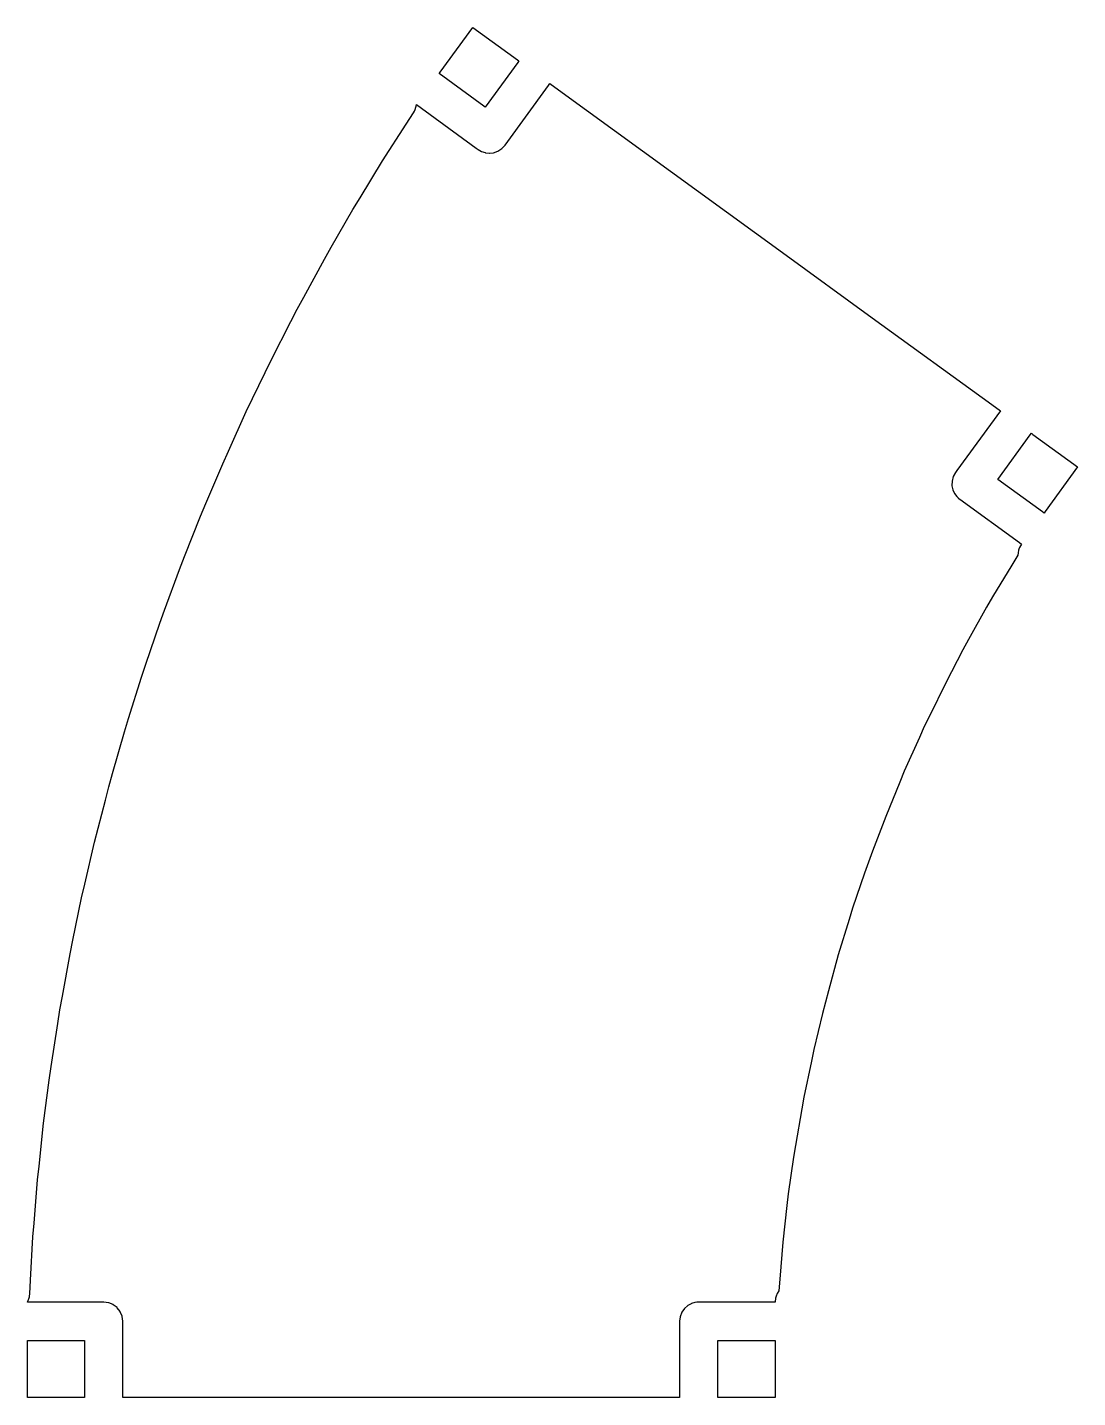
# Model space of a CAD drawing. Header units: millimetres. Extents: x 0 to 274, y 0 to 357.
import ezdxf

# ---------------------------------------------------------------- set-up
doc = ezdxf.new("R2010")
doc.units = ezdxf.units.MM
doc.layers.add('Mesh_cs001', color=7, linetype='CONTINUOUS')

msp = doc.modelspace()

# ---------------------------------------------------------------- linework, layer by layer
at = {"layer": 'Mesh_cs001'}
for p, q in [((107.655, 345.731, 9.1), (116.121, 357.383, 9.1)), ((116.121, 357.383, 9.1), (127.773, 348.917, 9.1)), ((127.883, 348.223, 9.1), (119.417, 336.571, 9.1)), ((127.773, 348.917, 9.1), (128.175, 348.625, 9.1)), ((128.175, 348.625, 9.1), (127.883, 348.223, 9.1)), ((107.363, 345.329, 9.1), (107.655, 345.731, 9.1)), ((119.02, 336.859, 9.1), (107.363, 345.329, 9.1)), ((124.568, 326.648, 9.1), (135.875, 342.211, 9.1)), ((135.875, 342.211, 9.1), (136.265, 342.747, 9.1)), ((136.265, 342.747, 9.1), (138.494, 341.128, 9.1)), ((138.494, 341.128, 9.1), (196.912, 298.685, 9.1)), ((100.912, 335.514, 9.1), (101.154, 336, 9.1)), ((101.154, 336, 9.1), (101.467, 337.165, 9.1)), ((101.467, 337.165, 9.1), (101.485, 337.239, 9.1)), ((101.485, 337.239, 9.1), (117.062, 325.922, 9.1)), ((119.417, 336.571, 9.1), (119.02, 336.859, 9.1)), ((98.751, 332.102, 9.1), (100.699, 335.132, 9.1)), ((100.699, 335.132, 9.1), (100.912, 335.514, 9.1)), ((92.6378, 322.597, 9.1), (98.751, 332.102, 9.1)), ((117.062, 325.922, 9.1), (117.584, 325.542, 9.1)), ((117.584, 325.542, 9.1), (117.982, 325.281, 9.1)), ((117.982, 325.281, 9.1), (118.02, 325.261, 9.1)), ((118.02, 325.261, 9.1), (118.457, 325.034, 9.1)), ((122.712, 325.095, 9.1), (123.75, 325.767, 9.1)), ((123.75, 325.767, 9.1), (123.768, 325.783, 9.1)), ((123.768, 325.783, 9.1), (124.553, 326.629, 9.1)), ((124.553, 326.629, 9.1), (124.568, 326.648, 9.1)), ((86.7593, 312.945, 9.1), (92.6378, 322.597, 9.1)), ((118.457, 325.034, 9.1), (119.393, 324.718, 9.1)), ((119.393, 324.718, 9.1), (119.435, 324.708, 9.1)), ((119.435, 324.708, 9.1), (120.456, 324.588, 9.1)), ((120.456, 324.588, 9.1), (120.499, 324.589, 9.1)), ((120.499, 324.589, 9.1), (121.54, 324.692, 9.1)), ((121.54, 324.692, 9.1), (121.581, 324.703, 9.1)), ((121.581, 324.703, 9.1), (122.675, 325.074, 9.1)), ((122.675, 325.074, 9.1), (122.712, 325.095, 9.1)), ((84.886, 309.869, 9.1), (86.7593, 312.945, 9.1)), ((79.2459, 300.075, 9.1), (84.886, 309.869, 9.1)), ((72.0501, 287.025, 9.1), (77.4485, 296.954, 9.1)), ((77.4485, 296.954, 9.1), (79.2459, 300.075, 9.1)), ((196.912, 298.685, 9.1), (220.337, 281.666, 9.1)), ((70.3298, 283.861, 9.1), (72.0501, 287.025, 9.1)), ((68.6875, 280.656, 9.1), (70.3298, 283.861, 9.1)), ((63.5341, 270.597, 9.1), (68.6875, 280.656, 9.1)), ((220.337, 281.666, 9.1), (251.506, 259.02, 9.1)), ((61.9708, 267.353, 9.1), (63.5341, 270.597, 9.1)), ((57.0655, 257.171, 9.1), (61.9708, 267.353, 9.1)), ((253.735, 257.401, 9.1), (242.428, 241.838, 9.1)), ((251.506, 259.02, 9.1), (253.735, 257.401, 9.1)), ((52.4112, 246.873, 9.1), (57.0655, 257.171, 9.1)), ((253.067, 239.469, 9.1), (261.533, 251.121, 9.1)), ((261.533, 251.121, 9.1), (261.825, 251.523, 9.1)), ((261.825, 251.523, 9.1), (262.227, 251.231, 9.1)), ((262.227, 251.231, 9.1), (273.879, 242.765, 9.1)), ((50.9279, 243.591, 9.1), (52.4112, 246.873, 9.1)), ((46.5274, 233.181, 9.1), (50.9279, 243.591, 9.1)), ((241.453, 240.251, 9.1), (241.134, 239.056, 9.1)), ((241.463, 240.273, 9.1), (241.453, 240.251, 9.1)), ((242.025, 241.281, 9.1), (241.463, 240.273, 9.1)), ((242.038, 241.301, 9.1), (242.025, 241.281, 9.1)), ((242.428, 241.838, 9.1), (242.038, 241.301, 9.1)), ((264.719, 231.003, 9.1), (253.067, 239.469, 9.1)), ((273.879, 242.765, 9.1), (265.413, 231.113, 9.1)), ((241.126, 239.014, 9.1), (241.111, 237.86, 9.1)), ((241.111, 237.86, 9.1), (241.113, 237.817, 9.1)), ((241.113, 237.817, 9.1), (241.337, 236.794, 9.1)), ((241.134, 239.056, 9.1), (241.126, 239.014, 9.1)), ((241.337, 236.794, 9.1), (241.35, 236.754, 9.1)), ((241.35, 236.754, 9.1), (241.779, 235.819, 9.1)), ((45.125, 229.864, 9.1), (46.5274, 233.181, 9.1)), ((241.779, 235.819, 9.1), (241.801, 235.783, 9.1)), ((241.801, 235.783, 9.1), (242.391, 234.991, 9.1)), ((242.391, 234.991, 9.1), (242.742, 234.645, 9.1)), ((242.742, 234.645, 9.1), (242.773, 234.616, 9.1)), ((242.773, 234.616, 9.1), (243.144, 234.317, 9.1)), ((243.144, 234.317, 9.1), (258.707, 223.01, 9.1)), ((40.981, 219.349, 9.1), (45.125, 229.864, 9.1)), ((265.121, 230.711, 9.1), (264.719, 231.003, 9.1)), ((265.413, 231.113, 9.1), (265.121, 230.711, 9.1)), ((258.727, 221.728, 9.1), (258.643, 221.513, 9.1)), ((258.707, 223.01, 9.1), (259.243, 222.621, 9.1)), ((259.209, 222.561, 9.1), (258.727, 221.728, 9.1)), ((259.243, 222.621, 9.1), (259.209, 222.561, 9.1)), ((39.6604, 215.999, 9.1), (40.981, 219.349, 9.1)), ((258.288, 219.711, 9.1), (256.691, 217.079, 9.1)), ((258.354, 220.306, 9.1), (258.288, 219.711, 9.1)), ((258.483, 221.039, 9.1), (258.354, 220.306, 9.1)), ((258.643, 221.513, 9.1), (258.483, 221.039, 9.1)), ((35.7752, 205.386, 9.1), (39.6604, 215.999, 9.1)), ((256.691, 217.079, 9.1), (251.679, 208.821, 9.1)), ((251.679, 208.821, 9.1), (250.163, 206.141, 9.1)), ((34.5371, 202.004, 9.1), (35.7752, 205.386, 9.1)), ((250.163, 206.141, 9.1), (245.408, 197.732, 9.1)), ((30.9133, 191.299, 9.1), (34.5371, 202.004, 9.1)), ((245.408, 197.732, 9.1), (243.976, 195.007, 9.1)), ((243.976, 195.007, 9.1), (239.483, 186.455, 9.1)), ((29.7585, 187.887, 9.1), (30.9133, 191.299, 9.1)), ((26.3981, 177.097, 9.1), (29.7585, 187.887, 9.1)), ((239.483, 186.455, 9.1), (235.255, 177.769, 9.1)), ((25.3272, 173.658, 9.1), (26.3981, 177.097, 9.1)), ((235.255, 177.769, 9.1), (233.908, 175, 9.1)), ((22.2323, 162.789, 9.1), (25.3272, 173.658, 9.1)), ((232.646, 172.192, 9.1), (228.688, 163.38, 9.1)), ((233.908, 175, 9.1), (232.646, 172.192, 9.1)), ((21.246, 159.325, 9.1), (22.2323, 162.789, 9.1)), ((228.688, 163.38, 9.1), (227.514, 160.534, 9.1)), ((20.3449, 155.838, 9.1), (21.246, 159.325, 9.1)), ((227.514, 160.534, 9.1), (223.83, 151.603, 9.1)), ((17.5173, 144.896, 9.1), (20.3449, 155.838, 9.1)), ((223.83, 151.603, 9.1), (220.423, 142.563, 9.1)), ((14.9588, 133.888, 9.1), (17.5173, 144.896, 9.1)), ((219.337, 139.683, 9.1), (218.341, 136.77, 9.1)), ((220.423, 142.563, 9.1), (219.337, 139.683, 9.1)), ((218.341, 136.77, 9.1), (215.214, 127.629, 9.1)), ((14.1434, 130.38, 9.1), (14.9588, 133.888, 9.1)), ((11.8554, 119.312, 9.1), (14.1434, 130.38, 9.1)), ((215.214, 127.629, 9.1), (214.308, 124.687, 9.1)), ((214.308, 124.687, 9.1), (211.465, 115.454, 9.1)), ((11.1263, 115.785, 9.1), (11.8554, 119.312, 9.1)), ((9.11029, 104.665, 9.1), (11.1263, 115.785, 9.1)), ((211.465, 115.454, 9.1), (208.908, 106.138, 9.1)), ((8.46782, 101.121, 9.1), (9.11029, 104.665, 9.1)), ((208.908, 106.138, 9.1), (208.093, 103.17, 9.1)), ((7.9124, 97.5624, 9.1), (8.46782, 101.121, 9.1)), ((207.37, 100.177, 9.1), (205.102, 90.7867, 9.1)), ((208.093, 103.17, 9.1), (207.37, 100.177, 9.1)), ((6.16952, 86.3961, 9.1), (7.9124, 97.5624, 9.1)), ((205.102, 90.7867, 9.1), (204.471, 87.7733, 9.1)), ((5.70149, 82.825, 9.1), (6.16952, 86.3961, 9.1)), ((204.471, 87.7733, 9.1), (202.493, 78.3175, 9.1)), ((4.23281, 71.6193, 9.1), (5.70149, 82.825, 9.1)), ((201.956, 75.2861, 9.1), (200.271, 65.7737, 9.1)), ((202.493, 78.3175, 9.1), (201.956, 75.2861, 9.1)), ((3.03923, 60.381, 9.1), (4.23281, 71.6193, 9.1)), ((200.271, 65.7737, 9.1), (199.828, 62.7272, 9.1)), ((199.828, 62.7272, 9.1), (198.436, 53.1674, 9.1)), ((2.65885, 56.7995, 9.1), (3.03923, 60.381, 9.1)), ((1.74107, 45.5353, 9.1), (2.65885, 56.7995, 9.1)), ((198.087, 50.1087, 9.1), (196.992, 40.5105, 9.1)), ((198.436, 53.1674, 9.1), (198.087, 50.1087, 9.1)), ((1.44859, 41.9456, 9.1), (1.74107, 45.5353, 9.1)), ((0.807158, 30.6623, 9.1), (1.44859, 41.9456, 9.1)), ((196.992, 40.5105, 9.1), (196.192, 30.8831, 9.1)), ((0.602746, 27.0665, 9.1), (0.807158, 30.6623, 9.1)), ((196.192, 30.8831, 9.1), (195.938, 27.8151, 9.1)), ((0.010325, 24.923, 9.1), (0.309764, 25.5889, 9.1)), ((0.309764, 25.5889, 9.1), (0.358691, 25.7648, 9.1)), ((0.358691, 25.7648, 9.1), (0.512219, 26.3166, 9.1)), ((0.512219, 26.3166, 9.1), (0.534097, 26.4978, 9.1)), ((0.534097, 26.4978, 9.1), (0.602746, 27.0665, 9.1)), ((195.107, 25.93, 9.1), (195.004, 24.9343, 9.1)), ((195.348, 26.6775, 9.1), (195.107, 25.93, 9.1)), ((195.424, 26.9157, 9.1), (195.348, 26.6775, 9.1)), ((195.548, 27.1331, 9.1), (195.424, 26.9157, 9.1)), ((195.938, 27.8151, 9.1), (195.548, 27.1331, 9.1)), ((0, 24.9, 9.1), (0.010325, 24.923, 9.1)), ((0.017003, 24.9, 9.1), (0, 24.9, 9.1)), ((19.2537, 24.9, 9.1), (0.017003, 24.9, 9.1)), ((19.9, 24.9, 9.1), (19.2537, 24.9, 9.1)), ((21.151, 24.7353, 9.1), (19.9, 24.9, 9.1)), ((21.1941, 24.7296, 9.1), (21.151, 24.7353, 9.1)), ((22.3598, 24.2468, 9.1), (21.1941, 24.7296, 9.1)), ((22.4, 24.2301, 9.1), (22.3598, 24.2468, 9.1)), ((23.401, 23.462, 9.1), (22.4, 24.2301, 9.1)), ((23.4355, 23.4355, 9.1), (23.401, 23.462, 9.1)), ((24.2036, 22.4345, 9.1), (23.4355, 23.4355, 9.1)), ((24.2301, 22.4, 9.1), (24.2036, 22.4345, 9.1)), ((24.713, 21.2343, 9.1), (24.2301, 22.4, 9.1)), ((170.689, 22.2475, 9.1), (170.245, 21.0939, 9.1)), ((170.706, 22.2863, 9.1), (170.689, 22.2475, 9.1)), ((171.373, 23.2293, 9.1), (170.706, 22.2863, 9.1)), ((171.4, 23.2625, 9.1), (171.373, 23.2293, 9.1)), ((172.182, 23.9582, 9.1), (171.4, 23.2625, 9.1)), ((172.216, 23.9836, 9.1), (172.182, 23.9582, 9.1)), ((173.113, 24.4872, 9.1), (172.216, 23.9836, 9.1)), ((173.152, 24.5031, 9.1), (173.113, 24.4872, 9.1)), ((174.096, 24.7978, 9.1), (173.152, 24.5031, 9.1)), ((174.583, 24.8712, 9.1), (174.096, 24.7978, 9.1)), ((174.625, 24.8766, 9.1), (174.583, 24.8712, 9.1)), ((175.1, 24.9, 9.1), (174.625, 24.8766, 9.1)), ((194.337, 24.9, 9.1), (175.1, 24.9, 9.1)), ((195, 24.9, 9.1), (194.337, 24.9, 9.1)), ((195.004, 24.9343, 9.1), (195, 24.9, 9.1)), ((24.7296, 21.1941, 9.1), (24.713, 21.2343, 9.1)), ((24.7353, 21.151, 9.1), (24.7296, 21.1941, 9.1)), ((24.9, 19.9, 9.1), (24.7353, 21.151, 9.1)), ((24.9, 0.663337, 9.1), (24.9, 19.9, 9.1)), ((170.102, 19.9242, 9.1), (170.1, 19.9, 9.1)), ((170.1, 19.9, 9.1), (170.1, 19.2367, 9.1)), ((170.1, 19.2367, 9.1), (170.1, 0, 9.1)), ((170.24, 21.0701, 9.1), (170.102, 19.9242, 9.1)), ((170.245, 21.0939, 9.1), (170.24, 21.0701, 9.1)), ((0, 14.4033, 9.1), (0, 14.9, 9.1)), ((0, 14.9, 9.1), (14.4094, 14.9, 9.1)), ((0, 0, 9.1), (0, 14.4033, 9.1)), ((14.4094, 14.9, 9.1), (14.9, 14.9, 9.1)), ((14.9, 14.9, 9.1), (14.9, 0.496668, 9.1)), ((180.1, 0.496668, 9.1), (180.1, 14.9, 9.1)), ((180.1, 14.9, 9.1), (194.503, 14.9, 9.1)), ((194.503, 14.9, 9.1), (195, 14.9, 9.1)), ((195, 14.9, 9.1), (195, 14.4033, 9.1)), ((195, 14.4033, 9.1), (195, 0, 9.1)), ((14.4033, 0, 9.1), (0, 0, 9.1)), ((14.9, 0.496668, 9.1), (14.9, 0, 9.1)), ((24.9, 0, 9.1), (24.9, 0.663337, 9.1)), ((180.1, 0, 9.1), (180.1, 0.496668, 9.1)), ((14.9, 0, 9.1), (14.4033, 0, 9.1)), ((27.655, 0, 9.1), (24.9, 0, 9.1)), ((99.8636, 0, 9.1), (27.655, 0, 9.1)), ((128.818, 0, 9.1), (99.8636, 0, 9.1)), ((167.345, 0, 9.1), (128.818, 0, 9.1)), ((170.1, 0, 9.1), (167.345, 0, 9.1)), ((180.597, 0, 9.1), (180.1, 0, 9.1)), ((195, 0, 9.1), (180.597, 0, 9.1))]:
    msp.add_line(p, q, dxfattribs=at)

doc.saveas('drawing.dxf')
